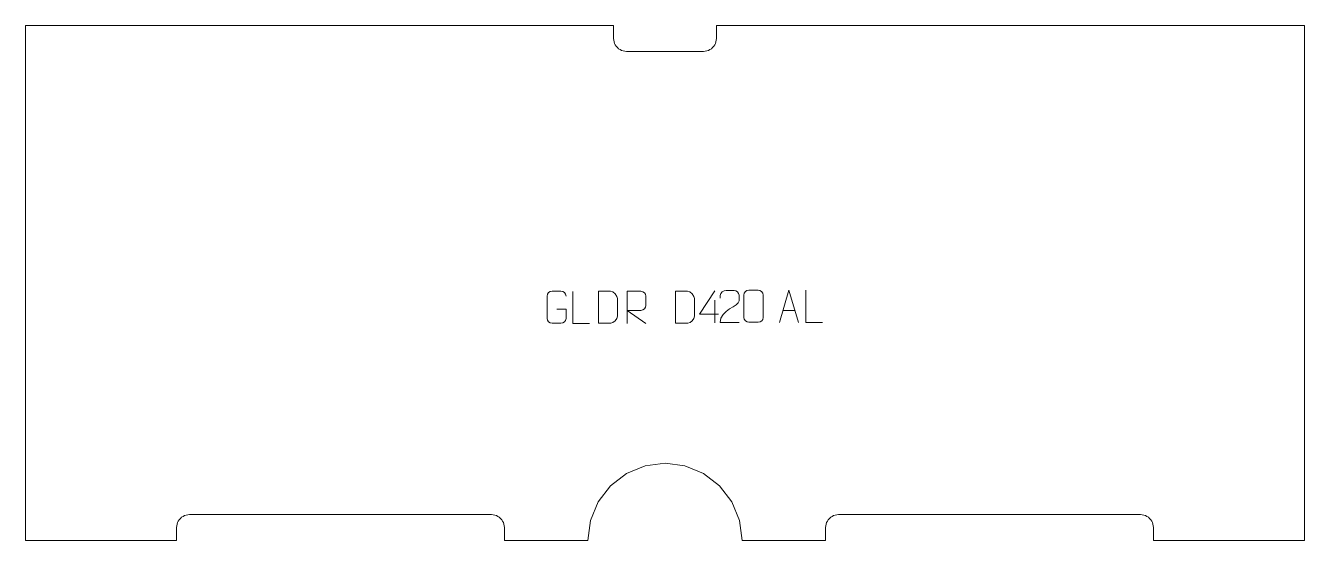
# Model space of a CAD drawing. Header units: millimetres. Extents: x -494 to 501, y -1575 to -1175.
import ezdxf

# ---------------------------------------------------------------- set-up
doc = ezdxf.new("R2010")
doc.units = ezdxf.units.MM
doc.header["$MEASUREMENT"] = 0
doc.layers.add('layer 1', color=7, linetype='Continuous')

msp = doc.modelspace()

# ---------------------------------------------------------------- linework, layer by layer
at = {"layer": 'layer 1', "color": 242, "lineweight": 9}
msp.add_open_spline([(500.7171, -1175.3408), (500.7171, -1175.3408), (500.7171, -1575.3351), (500.7171, -1575.3351), (500.7171, -1575.3351), (500.7171, -1575.3351), (383.2192, -1575.3351), (383.2192, -1575.3351), (383.2192, -1575.3351), (383.2192, -1575.3351), (383.2192, -1565.3351), (383.2192, -1565.3351), (383.2192, -1565.3351), (383.2192, -1565.3351), (383.1328, -1564.0299), (383.1328, -1564.0299), (383.1328, -1564.0299), (383.1328, -1564.0299), (382.8786, -1562.7472), (382.8786, -1562.7472), (382.8786, -1562.7472), (382.8786, -1562.7472), (382.4575, -1561.5085), (382.4575, -1561.5085), (382.4575, -1561.5085), (382.4575, -1561.5085), (381.8794, -1560.3352), (381.8794, -1560.3352), (381.8794, -1560.3352), (381.8794, -1560.3352), (381.1526, -1559.2475), (381.1526, -1559.2475), (381.1526, -1559.2475), (381.1526, -1559.2475), (380.2895, -1558.2642), (380.2895, -1558.2642), (380.2895, -1558.2642), (380.2895, -1558.2642), (379.3071, -1557.4011), (379.3071, -1557.4011), (379.3071, -1557.4011), (379.3071, -1557.4011), (378.2185, -1556.6752), (378.2185, -1556.6752), (378.2185, -1556.6752), (378.2185, -1556.6752), (377.0452, -1556.0962), (377.0452, -1556.0962), (377.0452, -1556.0962), (377.0452, -1556.0962), (375.8077, -1555.6763), (375.8077, -1555.6763), (375.8077, -1555.6763), (375.8077, -1555.6763), (374.5246, -1555.4209), (374.5246, -1555.4209), (374.5246, -1555.4209), (374.5246, -1555.4209), (373.2195, -1555.3354), (373.2195, -1555.3354), (373.2195, -1555.3354), (373.2195, -1555.3354), (138.2228, -1555.3354), (138.2228, -1555.3354), (138.2228, -1555.3354), (138.2228, -1555.3354), (136.9177, -1555.4209), (136.9177, -1555.4209), (136.9177, -1555.4209), (136.9177, -1555.4209), (135.6347, -1555.6763), (135.6347, -1555.6763), (135.6347, -1555.6763), (135.6347, -1555.6763), (134.3959, -1556.0962), (134.3959, -1556.0962), (134.3959, -1556.0962), (134.3959, -1556.0962), (133.2227, -1556.6752), (133.2227, -1556.6752), (133.2227, -1556.6752), (133.2227, -1556.6752), (132.135, -1557.4011), (132.135, -1557.4011), (132.135, -1557.4011), (132.135, -1557.4011), (131.1516, -1558.2642), (131.1516, -1558.2642), (131.1516, -1558.2642), (131.1516, -1558.2642), (130.2888, -1559.2475), (130.2888, -1559.2475), (130.2888, -1559.2475), (130.2888, -1559.2475), (129.563, -1560.3352), (129.563, -1560.3352), (129.563, -1560.3352), (129.563, -1560.3352), (128.9846, -1561.5085), (128.9846, -1561.5085), (128.9846, -1561.5085), (128.9846, -1561.5085), (128.5638, -1562.7472), (128.5638, -1562.7472), (128.5638, -1562.7472), (128.5638, -1562.7472), (128.3084, -1564.0299), (128.3084, -1564.0299), (128.3084, -1564.0299), (128.3084, -1564.0299), (128.2229, -1565.3351), (128.2229, -1565.3351), (128.2229, -1565.3351), (128.2229, -1565.3351), (128.2229, -1575.3351), (128.2229, -1575.3351), (128.2229, -1575.3351), (128.2229, -1575.3351), (63.2234, -1575.3351), (63.2234, -1575.3351), (63.2234, -1575.3351), (63.2234, -1575.3351), (61.1798, -1559.8056), (61.1798, -1559.8056), (61.1798, -1559.8056), (61.1798, -1559.8056), (55.1859, -1545.3357), (55.1859, -1545.3357), (55.1859, -1545.3357), (55.1859, -1545.3357), (45.6503, -1532.9094), (45.6503, -1532.9094), (45.6503, -1532.9094), (45.6503, -1532.9094), (33.224, -1523.3738), (33.224, -1523.3738), (33.224, -1523.3738), (33.224, -1523.3738), (18.7541, -1517.3799), (18.7541, -1517.3799), (18.7541, -1517.3799), (18.7541, -1517.3799), (3.2246, -1515.3351), (3.2246, -1515.3351), (3.2246, -1515.3351), (3.2246, -1515.3351), (-12.3037, -1517.3799), (-12.3037, -1517.3799), (-12.3037, -1517.3799), (-12.3037, -1517.3799), (-26.7748, -1523.3738), (-26.7748, -1523.3738), (-26.7748, -1523.3738), (-26.7748, -1523.3738), (-39.2011, -1532.9094), (-39.2011, -1532.9094), (-39.2011, -1532.9094), (-39.2011, -1532.9094), (-48.7355, -1545.3357), (-48.7355, -1545.3357), (-48.7355, -1545.3357), (-48.7355, -1545.3357), (-54.7303, -1559.8056), (-54.7303, -1559.8056), (-54.7303, -1559.8056), (-54.7303, -1559.8056), (-56.7739, -1575.3351), (-56.7739, -1575.3351), (-56.7739, -1575.3351), (-56.7739, -1575.3351), (-121.7737, -1575.3351), (-121.7737, -1575.3351), (-121.7737, -1575.3351), (-121.7737, -1575.3351), (-121.7737, -1565.3351), (-121.7737, -1565.3351), (-121.7737, -1565.3351), (-121.7737, -1565.3351), (-121.8589, -1564.0299), (-121.8589, -1564.0299), (-121.8589, -1564.0299), (-121.8589, -1564.0299), (-122.1143, -1562.7472), (-122.1143, -1562.7472), (-122.1143, -1562.7472), (-122.1143, -1562.7472), (-122.5342, -1561.5085), (-122.5342, -1561.5085), (-122.5342, -1561.5085), (-122.5342, -1561.5085), (-123.1135, -1560.3352), (-123.1135, -1560.3352), (-123.1135, -1560.3352), (-123.1135, -1560.3352), (-123.8405, -1559.2475), (-123.8405, -1559.2475), (-123.8405, -1559.2475), (-123.8405, -1559.2475), (-124.7024, -1558.2642), (-124.7024, -1558.2642), (-124.7024, -1558.2642), (-124.7024, -1558.2642), (-125.6858, -1557.4011), (-125.6858, -1557.4011), (-125.6858, -1557.4011), (-125.6858, -1557.4011), (-126.7735, -1556.6752), (-126.7735, -1556.6752), (-126.7735, -1556.6752), (-126.7735, -1556.6752), (-127.9467, -1556.0962), (-127.9467, -1556.0962), (-127.9467, -1556.0962), (-127.9467, -1556.0962), (-129.1852, -1555.6763), (-129.1852, -1555.6763), (-129.1852, -1555.6763), (-129.1852, -1555.6763), (-130.4682, -1555.4209), (-130.4682, -1555.4209), (-130.4682, -1555.4209), (-130.4682, -1555.4209), (-131.7733, -1555.3354), (-131.7733, -1555.3354), (-131.7733, -1555.3354), (-131.7733, -1555.3354), (-366.7691, -1555.3354), (-366.7691, -1555.3354), (-366.7691, -1555.3354), (-366.7691, -1555.3354), (-368.0742, -1555.4209), (-368.0742, -1555.4209), (-368.0742, -1555.4209), (-368.0742, -1555.4209), (-369.3573, -1555.6763), (-369.3573, -1555.6763), (-369.3573, -1555.6763), (-369.3573, -1555.6763), (-370.5969, -1556.0962), (-370.5969, -1556.0962), (-370.5969, -1556.0962), (-370.5969, -1556.0962), (-371.769, -1556.6752), (-371.769, -1556.6752), (-371.769, -1556.6752), (-371.769, -1556.6752), (-372.8567, -1557.4011), (-372.8567, -1557.4011), (-372.8567, -1557.4011), (-372.8567, -1557.4011), (-373.84, -1558.2642), (-373.84, -1558.2642), (-373.84, -1558.2642), (-373.84, -1558.2642), (-374.7031, -1559.2475), (-374.7031, -1559.2475), (-374.7031, -1559.2475), (-374.7031, -1559.2475), (-375.429, -1560.3352), (-375.429, -1560.3352), (-375.429, -1560.3352), (-375.429, -1560.3352), (-376.0083, -1561.5085), (-376.0083, -1561.5085), (-376.0083, -1561.5085), (-376.0083, -1561.5085), (-376.4282, -1562.7472), (-376.4282, -1562.7472), (-376.4282, -1562.7472), (-376.4282, -1562.7472), (-376.6836, -1564.0299), (-376.6836, -1564.0299), (-376.6836, -1564.0299), (-376.6836, -1564.0299), (-376.7688, -1565.3351), (-376.7688, -1565.3351), (-376.7688, -1565.3351), (-376.7688, -1565.3351), (-376.7688, -1575.3351), (-376.7688, -1575.3351), (-376.7688, -1575.3351), (-376.7688, -1575.3351), (-494.2679, -1575.3351), (-494.2679, -1575.3351), (-494.2679, -1575.3351), (-494.2679, -1575.3351), (-494.2679, -1175.3408), (-494.2679, -1175.3408), (-494.2679, -1175.3408), (-494.2679, -1175.3408), (-36.7745, -1175.3408), (-36.7745, -1175.3408), (-36.7745, -1175.3408), (-36.7745, -1175.3408), (-36.7745, -1185.3405), (-36.7745, -1185.3405), (-36.7745, -1185.3405), (-36.7745, -1185.3405), (-36.6889, -1186.6456), (-36.6889, -1186.6456), (-36.6889, -1186.6456), (-36.6889, -1186.6456), (-36.4335, -1187.9286), (-36.4335, -1187.9286), (-36.4335, -1187.9286), (-36.4335, -1187.9286), (-36.0136, -1189.1683), (-36.0136, -1189.1683), (-36.0136, -1189.1683), (-36.0136, -1189.1683), (-35.4346, -1190.3403), (-35.4346, -1190.3403), (-35.4346, -1190.3403), (-35.4346, -1190.3403), (-34.7085, -1191.428), (-34.7085, -1191.428), (-34.7085, -1191.428), (-34.7085, -1191.428), (-33.8457, -1192.4114), (-33.8457, -1192.4114), (-33.8457, -1192.4114), (-33.8457, -1192.4114), (-32.8623, -1193.2745), (-32.8623, -1193.2745), (-32.8623, -1193.2745), (-32.8623, -1193.2745), (-31.7746, -1194.0015), (-31.7746, -1194.0015), (-31.7746, -1194.0015), (-31.7746, -1194.0015), (-30.6014, -1194.5796), (-30.6014, -1194.5796), (-30.6014, -1194.5796), (-30.6014, -1194.5796), (-29.3626, -1195.0007), (-29.3626, -1195.0007), (-29.3626, -1195.0007), (-29.3626, -1195.0007), (-28.0796, -1195.2549), (-28.0796, -1195.2549), (-28.0796, -1195.2549), (-28.0796, -1195.2549), (-26.7748, -1195.3402), (-26.7748, -1195.3402), (-26.7748, -1195.3402), (-26.7748, -1195.3402), (33.224, -1195.3402), (33.224, -1195.3402), (33.224, -1195.3402), (33.224, -1195.3402), (34.5291, -1195.2549), (34.5291, -1195.2549), (34.5291, -1195.2549), (34.5291, -1195.2549), (35.813, -1195.0007), (35.813, -1195.0007), (35.813, -1195.0007), (35.813, -1195.0007), (37.0506, -1194.5796), (37.0506, -1194.5796), (37.0506, -1194.5796), (37.0506, -1194.5796), (38.2238, -1194.0015), (38.2238, -1194.0015), (38.2238, -1194.0015), (38.2238, -1194.0015), (39.3115, -1193.2745), (39.3115, -1193.2745), (39.3115, -1193.2745), (39.3115, -1193.2745), (40.2949, -1192.4114), (40.2949, -1192.4114), (40.2949, -1192.4114), (40.2949, -1192.4114), (41.158, -1191.428), (41.158, -1191.428), (41.158, -1191.428), (41.158, -1191.428), (41.885, -1190.3403), (41.885, -1190.3403), (41.885, -1190.3403), (41.885, -1190.3403), (42.4631, -1189.1683), (42.4631, -1189.1683), (42.4631, -1189.1683), (42.4631, -1189.1683), (42.883, -1187.9286), (42.883, -1187.9286), (42.883, -1187.9286), (42.883, -1187.9286), (43.1384, -1186.6456), (43.1384, -1186.6456), (43.1384, -1186.6456), (43.1384, -1186.6456), (43.2237, -1185.3405), (43.2237, -1185.3405), (43.2237, -1185.3405), (43.2237, -1185.3405), (43.2237, -1175.3408), (43.2237, -1175.3408), (43.2237, -1175.3408), (43.2237, -1175.3408), (500.7171, -1175.3408), (500.7171, -1175.3408)], degree=3, knots=[0, 0, 0, 0, 0.00980392, 0.00980392, 0.00980392, 0.00980392, 0.01960784, 0.01960784, 0.01960784, 0.01960784, 0.02941176, 0.02941176, 0.02941176, 0.02941176, 0.03921569, 0.03921569, 0.03921569, 0.03921569, 0.04901961, 0.04901961, 0.04901961, 0.04901961, 0.05882353, 0.05882353, 0.05882353, 0.05882353, 0.06862745, 0.06862745, 0.06862745, 0.06862745, 0.07843137, 0.07843137, 0.07843137, 0.07843137, 0.08823529, 0.08823529, 0.08823529, 0.08823529, 0.09803922, 0.09803922, 0.09803922, 0.09803922, 0.10784314, 0.10784314, 0.10784314, 0.10784314, 0.11764706, 0.11764706, 0.11764706, 0.11764706, 0.12745098, 0.12745098, 0.12745098, 0.12745098, 0.1372549, 0.1372549, 0.1372549, 0.1372549, 0.14705882, 0.14705882, 0.14705882, 0.14705882, 0.15686275, 0.15686275, 0.15686275, 0.15686275, 0.16666667, 0.16666667, 0.16666667, 0.16666667, 0.17647059, 0.17647059, 0.17647059, 0.17647059, 0.18627451, 0.18627451, 0.18627451, 0.18627451, 0.19607843, 0.19607843, 0.19607843, 0.19607843, 0.20588235, 0.20588235, 0.20588235, 0.20588235, 0.21568627, 0.21568627, 0.21568627, 0.21568627, 0.2254902, 0.2254902, 0.2254902, 0.2254902, 0.23529412, 0.23529412, 0.23529412, 0.23529412, 0.24509804, 0.24509804, 0.24509804, 0.24509804, 0.25490196, 0.25490196, 0.25490196, 0.25490196, 0.26470588, 0.26470588, 0.26470588, 0.26470588, 0.2745098, 0.2745098, 0.2745098, 0.2745098, 0.28431373, 0.28431373, 0.28431373, 0.28431373, 0.29411765, 0.29411765, 0.29411765, 0.29411765, 0.30392157, 0.30392157, 0.30392157, 0.30392157, 0.31372549, 0.31372549, 0.31372549, 0.31372549, 0.32352941, 0.32352941, 0.32352941, 0.32352941, 0.33333333, 0.33333333, 0.33333333, 0.33333333, 0.34313725, 0.34313725, 0.34313725, 0.34313725, 0.35294118, 0.35294118, 0.35294118, 0.35294118, 0.3627451, 0.3627451, 0.3627451, 0.3627451, 0.37254902, 0.37254902, 0.37254902, 0.37254902, 0.38235294, 0.38235294, 0.38235294, 0.38235294, 0.39215686, 0.39215686, 0.39215686, 0.39215686, 0.40196078, 0.40196078, 0.40196078, 0.40196078, 0.41176471, 0.41176471, 0.41176471, 0.41176471, 0.42156863, 0.42156863, 0.42156863, 0.42156863, 0.43137255, 0.43137255, 0.43137255, 0.43137255, 0.44117647, 0.44117647, 0.44117647, 0.44117647, 0.45098039, 0.45098039, 0.45098039, 0.45098039, 0.46078431, 0.46078431, 0.46078431, 0.46078431, 0.47058824, 0.47058824, 0.47058824, 0.47058824, 0.48039216, 0.48039216, 0.48039216, 0.48039216, 0.49019608, 0.49019608, 0.49019608, 0.49019608, 0.5, 0.5, 0.5, 0.5, 0.50980392, 0.50980392, 0.50980392, 0.50980392, 0.51960784, 0.51960784, 0.51960784, 0.51960784, 0.52941176, 0.52941176, 0.52941176, 0.52941176, 0.53921569, 0.53921569, 0.53921569, 0.53921569, 0.54901961, 0.54901961, 0.54901961, 0.54901961, 0.55882353, 0.55882353, 0.55882353, 0.55882353, 0.56862745, 0.56862745, 0.56862745, 0.56862745, 0.57843137, 0.57843137, 0.57843137, 0.57843137, 0.58823529, 0.58823529, 0.58823529, 0.58823529, 0.59803922, 0.59803922, 0.59803922, 0.59803922, 0.60784314, 0.60784314, 0.60784314, 0.60784314, 0.61764706, 0.61764706, 0.61764706, 0.61764706, 0.62745098, 0.62745098, 0.62745098, 0.62745098, 0.6372549, 0.6372549, 0.6372549, 0.6372549, 0.64705882, 0.64705882, 0.64705882, 0.64705882, 0.65686275, 0.65686275, 0.65686275, 0.65686275, 0.66666667, 0.66666667, 0.66666667, 0.66666667, 0.67647059, 0.67647059, 0.67647059, 0.67647059, 0.68627451, 0.68627451, 0.68627451, 0.68627451, 0.69607843, 0.69607843, 0.69607843, 0.69607843, 0.70588235, 0.70588235, 0.70588235, 0.70588235, 0.71568627, 0.71568627, 0.71568627, 0.71568627, 0.7254902, 0.7254902, 0.7254902, 0.7254902, 0.73529412, 0.73529412, 0.73529412, 0.73529412, 0.74509804, 0.74509804, 0.74509804, 0.74509804, 0.75490196, 0.75490196, 0.75490196, 0.75490196, 0.76470588, 0.76470588, 0.76470588, 0.76470588, 0.7745098, 0.7745098, 0.7745098, 0.7745098, 0.78431373, 0.78431373, 0.78431373, 0.78431373, 0.79411765, 0.79411765, 0.79411765, 0.79411765, 0.80392157, 0.80392157, 0.80392157, 0.80392157, 0.81372549, 0.81372549, 0.81372549, 0.81372549, 0.82352941, 0.82352941, 0.82352941, 0.82352941, 0.83333333, 0.83333333, 0.83333333, 0.83333333, 0.84313725, 0.84313725, 0.84313725, 0.84313725, 0.85294118, 0.85294118, 0.85294118, 0.85294118, 0.8627451, 0.8627451, 0.8627451, 0.8627451, 0.87254902, 0.87254902, 0.87254902, 0.87254902, 0.88235294, 0.88235294, 0.88235294, 0.88235294, 0.89215686, 0.89215686, 0.89215686, 0.89215686, 0.90196078, 0.90196078, 0.90196078, 0.90196078, 0.91176471, 0.91176471, 0.91176471, 0.91176471, 0.92156863, 0.92156863, 0.92156863, 0.92156863, 0.93137255, 0.93137255, 0.93137255, 0.93137255, 0.94117647, 0.94117647, 0.94117647, 0.94117647, 0.95098039, 0.95098039, 0.95098039, 0.95098039, 0.96078431, 0.96078431, 0.96078431, 0.96078431, 0.97058824, 0.97058824, 0.97058824, 0.97058824, 0.98039216, 0.98039216, 0.98039216, 0.98039216, 1, 1, 1, 1], dxfattribs=at)
at = {"layer": 'layer 1', "color": 250, "lineweight": 9}
for points, knots in [([(-80.8959, -1395.6556), (-80.8959, -1395.6556), (-73.7278, -1395.6556), (-73.7278, -1395.6556), (-73.7278, -1395.6556), (-73.7278, -1395.6556), (-73.7278, -1402.8237), (-73.7278, -1402.8237), (-73.7278, -1402.8237), (-73.8675, -1405.1471), (-75.5447, -1406.6267), (-77.6925, -1406.6375), (-77.6925, -1406.6375), (-80.0243, -1406.6371), (-82.3563, -1406.6371), (-84.6878, -1406.6375), (-84.6878, -1406.6375), (-86.6127, -1406.7429), (-88.5849, -1404.8584), (-88.5737, -1402.8411), (-88.5737, -1402.8411), (-88.5733, -1397.071), (-88.5733, -1391.3013), (-88.5737, -1385.532), (-88.5737, -1385.532), (-88.5695, -1383.3939), (-86.8227, -1381.6747), (-84.6704, -1381.6881), (-84.6704, -1381.6881), (-82.3447, -1381.6881), (-80.0186, -1381.6881), (-77.6925, -1381.6881), (-77.6925, -1381.6881), (-75.7458, -1381.6527), (-73.7544, -1383.1442), (-73.7278, -1385.5819)], [0, 0, 0, 0, 0.1, 0.1, 0.1, 0.1, 0.2, 0.2, 0.2, 0.2, 0.3, 0.3, 0.3, 0.3, 0.4, 0.4, 0.4, 0.4, 0.5, 0.5, 0.5, 0.5, 0.6, 0.6, 0.6, 0.6, 0.7, 0.7, 0.7, 0.7, 0.8, 0.8, 0.8, 0.8, 1, 1, 1, 1]), ([(-55.4501, -1406.8183), (-55.4501, -1406.8183), (-68.3992, -1406.8183), (-68.3992, -1406.8183), (-68.3992, -1406.8183), (-68.3992, -1406.8183), (-68.3992, -1381.8647), (-68.3992, -1381.8647)], [0, 0, 0, 0, 0.33333333, 0.33333333, 0.33333333, 0.33333333, 1, 1, 1, 1]), ([(-48.543, -1406.6482), (-46.2112, -1406.6478), (-41.261, -1406.6718), (-38.9295, -1406.6721), (-38.9295, -1406.6721), (-37.0045, -1406.7775), (-33.6859, -1403.2359), (-33.6971, -1401.2186), (-33.6971, -1401.2186), (-33.6975, -1395.4485), (-33.6975, -1393.2788), (-33.6971, -1387.5095), (-33.6971, -1387.5095), (-33.7014, -1385.3714), (-37.0759, -1381.7113), (-39.2283, -1381.7248), (-39.2283, -1381.7248), (-41.554, -1381.7248), (-46.2783, -1381.7248), (-48.6044, -1381.7248), (-48.6044, -1381.7248), (-48.604, -1387.4717), (-48.5427, -1400.9009), (-48.543, -1406.6482)], [0, 0, 0, 0, 0.14285714, 0.14285714, 0.14285714, 0.14285714, 0.28571429, 0.28571429, 0.28571429, 0.28571429, 0.42857143, 0.42857143, 0.42857143, 0.42857143, 0.57142857, 0.57142857, 0.57142857, 0.57142857, 0.71428571, 0.71428571, 0.71428571, 0.71428571, 1, 1, 1, 1]), ([(-26.3138, -1406.7477), (-26.3138, -1406.7477), (-26.3138, -1381.7942), (-26.3138, -1381.7942), (-26.3138, -1381.7942), (-22.719, -1381.7942), (-19.1235, -1381.7942), (-15.5283, -1381.7942), (-15.5283, -1381.7942), (-13.203, -1381.8319), (-11.6457, -1383.3219), (-11.6498, -1385.6883), (-11.6498, -1385.6883), (-11.6502, -1387.7238), (-11.6502, -1390.7832), (-11.6498, -1392.8192), (-11.6498, -1392.8192), (-11.6563, -1394.6947), (-13.4686, -1396.6365), (-15.4781, -1396.6556), (-15.4781, -1396.6556), (-15.4781, -1396.6556), (-26.3138, -1396.6556), (-26.3138, -1396.6556), (-26.3138, -1396.6556), (-26.3138, -1396.6556), (-11.6591, -1406.7477), (-11.6591, -1406.7477)], [0, 0, 0, 0, 0.125, 0.125, 0.125, 0.125, 0.25, 0.25, 0.25, 0.25, 0.375, 0.375, 0.375, 0.375, 0.5, 0.5, 0.5, 0.5, 0.625, 0.625, 0.625, 0.625, 0.75, 0.75, 0.75, 0.75, 1, 1, 1, 1]), ([(11.457, -1406.6482), (13.7888, -1406.6478), (18.739, -1406.6718), (21.0705, -1406.6721), (21.0705, -1406.6721), (22.9955, -1406.7775), (26.3141, -1403.2359), (26.3029, -1401.2186), (26.3029, -1401.2186), (26.3025, -1395.4485), (26.3025, -1393.2788), (26.3029, -1387.5095), (26.3029, -1387.5095), (26.2986, -1385.3714), (22.9241, -1381.7113), (20.7717, -1381.7248), (20.7717, -1381.7248), (18.446, -1381.7248), (13.7217, -1381.7248), (11.3956, -1381.7248), (11.3956, -1381.7248), (11.396, -1387.4717), (11.4573, -1400.9009), (11.457, -1406.6482)], [0, 0, 0, 0, 0.14285714, 0.14285714, 0.14285714, 0.14285714, 0.28571429, 0.28571429, 0.28571429, 0.28571429, 0.42857143, 0.42857143, 0.42857143, 0.42857143, 0.57142857, 0.57142857, 0.57142857, 0.57142857, 0.71428571, 0.71428571, 0.71428571, 0.71428571, 1, 1, 1, 1]), ([(44.8717, -1399.4676), (44.8717, -1399.4676), (30.05, -1399.4676), (30.05, -1399.4676), (30.05, -1399.4676), (30.05, -1399.4676), (41.9276, -1381.3971), (41.9276, -1381.3971)], [0, 0, 0, 0, 0.33333333, 0.33333333, 0.33333333, 0.33333333, 1, 1, 1, 1]), ([(60.8534, -1406.053), (55.939, -1406.0527), (51.0246, -1406.0527), (46.1105, -1406.053), (46.1105, -1406.053), (46.1105, -1396.1207), (60.7615, -1393.4795), (60.8534, -1389.1692), (60.8534, -1389.1692), (60.8531, -1387.7451), (60.8531, -1386.3214), (60.8534, -1384.8981), (60.8534, -1384.8981), (60.8365, -1382.821), (58.7137, -1381.0962), (57.0427, -1381.0789), (57.0427, -1381.0789), (54.9695, -1381.0793), (52.8966, -1381.0793), (50.8242, -1381.0789), (50.8242, -1381.0789), (49.0021, -1381.0624), (46.1774, -1382.8545), (46.1105, -1384.9481), (46.1105, -1384.9481), (46.1105, -1384.9481), (46.1105, -1387.0029), (46.1105, -1387.0029)], [0, 0, 0, 0, 0.125, 0.125, 0.125, 0.125, 0.25, 0.25, 0.25, 0.25, 0.375, 0.375, 0.375, 0.375, 0.5, 0.5, 0.5, 0.5, 0.625, 0.625, 0.625, 0.625, 0.75, 0.75, 0.75, 0.75, 1, 1, 1, 1]), ([(68.5616, -1380.9033), (70.9277, -1380.9033), (73.2942, -1380.9033), (75.6607, -1380.9033), (75.6607, -1380.9033), (77.6412, -1380.8677), (79.6672, -1382.362), (79.6943, -1384.8041), (79.6943, -1384.8041), (79.6939, -1390.5615), (79.6939, -1396.3193), (79.6943, -1402.0775), (79.6943, -1402.0775), (79.5522, -1404.4051), (77.8458, -1405.8874), (75.6607, -1405.8982), (75.6607, -1405.8982), (73.2883, -1405.8978), (70.9159, -1405.8978), (68.5439, -1405.8982), (68.5439, -1405.8982), (66.5854, -1406.0038), (64.579, -1404.1159), (64.5904, -1402.0949), (64.5904, -1402.0949), (64.5908, -1396.3143), (64.5908, -1390.534), (64.5904, -1384.7542), (64.5904, -1384.7542), (64.5947, -1382.6122), (66.3718, -1380.8897), (68.5616, -1380.9033)], [0, 0, 0, 0, 0.11111111, 0.11111111, 0.11111111, 0.11111111, 0.22222222, 0.22222222, 0.22222222, 0.22222222, 0.33333333, 0.33333333, 0.33333333, 0.33333333, 0.44444444, 0.44444444, 0.44444444, 0.44444444, 0.55555556, 0.55555556, 0.55555556, 0.55555556, 0.66666667, 0.66666667, 0.66666667, 0.66666667, 0.77777778, 0.77777778, 0.77777778, 0.77777778, 1, 1, 1, 1]), ([(92.2235, -1405.9175), (92.2235, -1405.9175), (99.5945, -1380.964), (99.5945, -1380.964), (99.5945, -1380.964), (99.5945, -1380.964), (107.1644, -1405.9175), (107.1644, -1405.9175)], [0, 0, 0, 0, 0.33333333, 0.33333333, 0.33333333, 0.33333333, 1, 1, 1, 1]), ([(125.8541, -1405.9176), (125.8541, -1405.9176), (112.905, -1405.9176), (112.905, -1405.9176), (112.905, -1405.9176), (112.905, -1405.9176), (112.905, -1380.964), (112.905, -1380.964)], [0, 0, 0, 0, 0.33333333, 0.33333333, 0.33333333, 0.33333333, 1, 1, 1, 1])]:
    msp.add_open_spline(points, degree=3, knots=knots, dxfattribs=at)
for points in [[(41.9276, -1388.7065), (41.9276, -1388.7065), (41.9276, -1406.3712), (41.9276, -1406.3712)], [(94.9461, -1396.6681), (94.9461, -1396.6681), (104.4418, -1396.6681), (104.4418, -1396.6681)]]:
    msp.add_open_spline(points, degree=3, dxfattribs=at)

doc.saveas('drawing.dxf')
